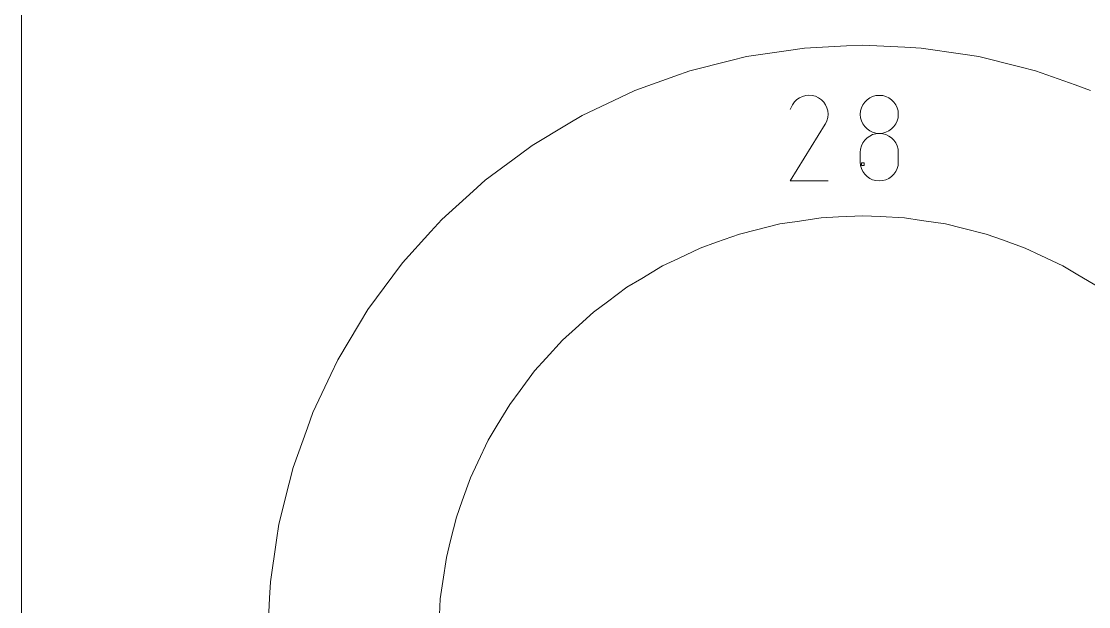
# Model space of a CAD drawing. Header units: centimetres. Extents: x -214 to 137, y -175 to 4.
# Drawn here: x 36.71 to 57.92, y -109.94 to -98.31 of the extents above; entities that cross this region are included whole.
import ezdxf

# ---------------------------------------------------------------- set-up
doc = ezdxf.new("R2010")
doc.units = ezdxf.units.CM
doc.header["$MEASUREMENT"] = 0
doc.layers.add('layer 1', color=7, linetype='Continuous')

msp = doc.modelspace()

# ---------------------------------------------------------------- linework, layer by layer
at = {"layer": 'layer 1', "color": 5, "lineweight": 9}
for points in [[(36.71429, -75.16373), (36.71429, -75.16373), (36.71429, -175.16373), (36.71429, -175.16373)], [(53.10904, -98.80104), (53.10904, -98.80104), (52.27196, -98.84216), (52.27196, -98.84216)], [(53.43113, -98.78522), (53.43113, -98.78522), (53.10904, -98.80104), (53.10904, -98.80104)], [(54.26826, -98.82635), (54.26826, -98.82635), (53.43113, -98.78522), (53.43113, -98.78522)], [(51.12396, -99.01245), (51.12396, -99.01245), (50.81114, -99.09081), (50.81114, -99.09081)], [(51.95296, -98.88948), (51.95296, -98.88948), (51.12396, -99.01245), (51.12396, -99.01245)], [(52.27196, -98.84216), (52.27196, -98.84216), (51.95296, -98.88948), (51.95296, -98.88948)], [(54.59038, -98.84217), (54.59038, -98.84217), (54.26826, -98.82635), (54.26826, -98.82635)], [(55.4194, -98.96515), (55.4194, -98.96515), (54.59038, -98.84217), (54.59038, -98.84217)], [(55.73839, -99.01247), (55.73839, -99.01247), (55.4194, -98.96515), (55.4194, -98.96515)], [(56.55135, -99.21611), (56.55135, -99.21611), (55.73839, -99.01247), (55.73839, -99.01247)], [(50.81114, -99.09081), (50.81114, -99.09081), (49.99817, -99.29445), (49.99817, -99.29445)], [(56.86417, -99.29447), (56.86417, -99.29447), (56.55135, -99.21611), (56.55135, -99.21611)], [(49.69453, -99.40309), (49.69453, -99.40309), (48.90544, -99.68544), (48.90544, -99.68544)], [(49.99817, -99.29445), (49.99817, -99.29445), (49.69453, -99.40309), (49.69453, -99.40309)], [(57.65326, -99.57682), (57.65326, -99.57682), (56.86417, -99.29447), (56.86417, -99.29447)], [(57.95689, -99.68546), (57.95689, -99.68546), (57.65326, -99.57682), (57.65326, -99.57682)], [(48.61392, -99.82332), (48.61392, -99.82332), (47.8563, -100.18164), (47.8563, -100.18164)], [(48.90544, -99.68544), (48.90544, -99.68544), (48.61392, -99.82332), (48.61392, -99.82332)], [(47.8563, -100.18164), (47.8563, -100.18164), (47.5797, -100.34743), (47.5797, -100.34743)], [(47.5797, -100.34743), (47.5797, -100.34743), (46.86084, -100.77829), (46.86084, -100.77829)], [(46.86084, -100.77829), (46.86084, -100.77829), (46.60182, -100.97039), (46.60182, -100.97039)], [(46.60182, -100.97039), (46.60182, -100.97039), (45.92867, -101.46964), (45.92867, -101.46964)], [(53.45971, -101.12189), (53.45971, -101.12189), (53.40256, -101.12189), (53.40256, -101.12189)], [(53.40256, -101.12189), (53.40256, -101.12189), (53.40256, -101.17904), (53.40256, -101.17904)], [(53.45971, -101.17904), (53.45971, -101.17904), (53.45971, -101.12189), (53.45971, -101.12189)], [(53.40256, -101.17904), (53.40256, -101.17904), (53.45971, -101.17904), (53.45971, -101.17904)], [(45.92867, -101.46964), (45.92867, -101.46964), (45.68973, -101.68621), (45.68973, -101.68621)], [(45.68973, -101.68621), (45.68973, -101.68621), (45.06874, -102.24903), (45.06874, -102.24903)], [(52.60431, -102.21651), (52.60431, -102.21651), (52.9492, -102.19957), (52.9492, -102.19957)], [(52.9492, -102.19957), (52.9492, -102.19957), (53.43113, -102.17589), (53.43113, -102.17589)], [(53.43113, -102.17589), (53.43113, -102.17589), (53.77605, -102.19284), (53.77605, -102.19284)], [(53.77605, -102.19284), (53.77605, -102.19284), (54.25802, -102.21651), (54.25802, -102.21651)], [(45.06874, -102.24903), (45.06874, -102.24903), (44.85218, -102.48798), (44.85218, -102.48798)], [(51.31739, -102.45522), (51.31739, -102.45522), (51.78545, -102.33798), (51.78545, -102.33798)], [(51.78545, -102.33798), (51.78545, -102.33798), (52.12701, -102.28731), (52.12701, -102.28731)], [(52.12701, -102.28731), (52.12701, -102.28731), (52.60431, -102.21651), (52.60431, -102.21651)], [(54.25802, -102.21651), (54.25802, -102.21651), (54.59959, -102.26718), (54.59959, -102.26718)], [(54.59959, -102.26718), (54.59959, -102.26718), (55.07688, -102.33798), (55.07688, -102.33798)], [(55.07688, -102.33798), (55.07688, -102.33798), (55.41184, -102.42189), (55.41184, -102.42189)], [(44.85218, -102.48798), (44.85218, -102.48798), (44.28936, -103.10896), (44.28936, -103.10896)], [(50.52812, -102.70167), (50.52812, -102.70167), (50.98243, -102.53913), (50.98243, -102.53913)], [(50.98243, -102.53913), (50.98243, -102.53913), (51.31739, -102.45522), (51.31739, -102.45522)], [(55.41184, -102.42189), (55.41184, -102.42189), (55.87989, -102.53913), (55.87989, -102.53913)], [(55.87989, -102.53913), (55.87989, -102.53913), (56.20501, -102.65547), (56.20501, -102.65547)], [(49.76681, -103.02431), (49.76681, -103.02431), (50.20299, -102.81801), (50.20299, -102.81801)], [(50.20299, -102.81801), (50.20299, -102.81801), (50.52812, -102.70167), (50.52812, -102.70167)], [(56.20501, -102.65547), (56.20501, -102.65547), (56.65931, -102.81802), (56.65931, -102.81802)], [(56.65931, -102.81802), (56.65931, -102.81802), (56.97147, -102.96566), (56.97147, -102.96566)], [(49.45465, -103.17195), (49.45465, -103.17195), (49.76681, -103.02431), (49.76681, -103.02431)], [(56.97147, -102.96566), (56.97147, -102.96566), (57.40766, -103.17197), (57.40766, -103.17197)], [(44.28936, -103.10896), (44.28936, -103.10896), (44.09725, -103.36798), (44.09725, -103.36798)], [(49.04079, -103.42001), (49.04079, -103.42001), (49.45465, -103.17195), (49.45465, -103.17195)], [(57.40766, -103.17197), (57.40766, -103.17197), (57.70383, -103.34949), (57.70383, -103.34949)], [(44.09725, -103.36798), (44.09725, -103.36798), (43.59801, -104.04113), (43.59801, -104.04113)], [(48.74461, -103.59753), (48.74461, -103.59753), (49.04079, -103.42001), (49.04079, -103.42001)], [(57.70383, -103.34949), (57.70383, -103.34949), (58.1177, -103.59756), (58.1177, -103.59756)], [(48.35704, -103.88497), (48.35704, -103.88497), (48.74461, -103.59753), (48.74461, -103.59753)], [(48.07969, -104.09067), (48.07969, -104.09067), (48.35704, -103.88497), (48.35704, -103.88497)], [(43.59801, -104.04113), (43.59801, -104.04113), (43.43222, -104.31774), (43.43222, -104.31774)], [(47.72217, -104.4147), (47.72217, -104.4147), (48.07969, -104.09067), (48.07969, -104.09067)], [(43.43222, -104.31774), (43.43222, -104.31774), (43.00135, -105.03659), (43.00135, -105.03659)], [(47.46632, -104.6466), (47.46632, -104.6466), (47.72217, -104.4147), (47.72217, -104.4147)], [(47.14228, -105.00412), (47.14228, -105.00412), (47.46632, -104.6466), (47.46632, -104.6466)], [(43.00135, -105.03659), (43.00135, -105.03659), (42.86347, -105.32811), (42.86347, -105.32811)], [(46.91038, -105.25998), (46.91038, -105.25998), (47.14228, -105.00412), (47.14228, -105.00412)], [(42.86347, -105.32811), (42.86347, -105.32811), (42.50515, -106.08573), (42.50515, -106.08573)], [(46.62295, -105.64754), (46.62295, -105.64754), (46.91038, -105.25998), (46.91038, -105.25998)], [(46.41725, -105.92489), (46.41725, -105.92489), (46.62295, -105.64754), (46.62295, -105.64754)], [(46.16918, -106.33876), (46.16918, -106.33876), (46.41725, -105.92489), (46.41725, -105.92489)], [(42.50515, -106.08573), (42.50515, -106.08573), (42.39651, -106.38936), (42.39651, -106.38936)], [(42.39651, -106.38936), (42.39651, -106.38936), (42.11417, -107.17845), (42.11417, -107.17845)], [(45.99166, -106.63494), (45.99166, -106.63494), (46.16918, -106.33876), (46.16918, -106.33876)], [(45.78536, -107.07113), (45.78536, -107.07113), (45.99166, -106.63494), (45.99166, -106.63494)], [(45.63772, -107.38328), (45.63772, -107.38328), (45.78536, -107.07113), (45.78536, -107.07113)], [(42.11417, -107.17845), (42.11417, -107.17845), (42.03581, -107.49128), (42.03581, -107.49128)], [(42.03581, -107.49128), (42.03581, -107.49128), (41.83217, -108.30424), (41.83217, -108.30424)], [(45.47517, -107.83759), (45.47517, -107.83759), (45.63772, -107.38328), (45.63772, -107.38328)], [(45.35884, -108.16272), (45.35884, -108.16272), (45.47517, -107.83759), (45.47517, -107.83759)], [(41.83217, -108.30424), (41.83217, -108.30424), (41.78485, -108.62323), (41.78485, -108.62323)], [(45.2416, -108.63077), (45.2416, -108.63077), (45.35884, -108.16272), (45.35884, -108.16272)], [(41.78485, -108.62323), (41.78485, -108.62323), (41.66188, -109.45225), (41.66188, -109.45225)], [(45.15769, -108.96573), (45.15769, -108.96573), (45.2416, -108.63077), (45.2416, -108.63077)], [(45.08689, -109.44302), (45.08689, -109.44302), (45.15769, -108.96573), (45.15769, -108.96573)], [(41.66188, -109.45225), (41.66188, -109.45225), (41.64606, -109.77435), (41.64606, -109.77435)], [(45.03623, -109.78459), (45.03623, -109.78459), (45.08689, -109.44302), (45.08689, -109.44302)], [(41.64606, -109.77435), (41.64606, -109.77435), (41.60493, -110.61142), (41.60493, -110.61142)], [(45.01255, -110.26653), (45.01255, -110.26653), (45.03623, -109.78459), (45.03623, -109.78459)]]:
    msp.add_open_spline(points, degree=3, dxfattribs=at)
at = {"layer": 'layer 1', "color": 1, "lineweight": 9}
for points in [[(52.123, -99.86733), (52.123, -99.86733), (52.07572, -99.91399), (52.07572, -99.91399)], [(52.17673, -99.83029), (52.17673, -99.83029), (52.123, -99.86733), (52.123, -99.86733)], [(52.23545, -99.80322), (52.23545, -99.80322), (52.17673, -99.83029), (52.17673, -99.83029)], [(52.29773, -99.78651), (52.29773, -99.78651), (52.23545, -99.80322), (52.23545, -99.80322)], [(52.36213, -99.78053), (52.36213, -99.78053), (52.29773, -99.78651), (52.29773, -99.78651)], [(52.42721, -99.78566), (52.42721, -99.78566), (52.36213, -99.78053), (52.36213, -99.78053)], [(52.49154, -99.80226), (52.49154, -99.80226), (52.42721, -99.78566), (52.42721, -99.78566)], [(52.55367, -99.8307), (52.55367, -99.8307), (52.49154, -99.80226), (52.49154, -99.80226)], [(52.60925, -99.87017), (52.60925, -99.87017), (52.55367, -99.8307), (52.55367, -99.8307)], [(52.65571, -99.91752), (52.65571, -99.91752), (52.60925, -99.87017), (52.60925, -99.87017)], [(53.51543, -99.8716), (53.51543, -99.8716), (53.46982, -99.91717), (53.46982, -99.91717)], [(53.56822, -99.83428), (53.56822, -99.83428), (53.51543, -99.8716), (53.51543, -99.8716)], [(53.62713, -99.80627), (53.62713, -99.80627), (53.56822, -99.83428), (53.56822, -99.83428)], [(53.69108, -99.78868), (53.69108, -99.78868), (53.62713, -99.80627), (53.62713, -99.80627)], [(53.75899, -99.78257), (53.75899, -99.78257), (53.69108, -99.78868), (53.69108, -99.78868)], [(53.82689, -99.78868), (53.82689, -99.78868), (53.75899, -99.78257), (53.75899, -99.78257)], [(53.89084, -99.80627), (53.89084, -99.80627), (53.82689, -99.78868), (53.82689, -99.78868)], [(53.94975, -99.83428), (53.94975, -99.83428), (53.89084, -99.80627), (53.89084, -99.80627)], [(54.00254, -99.8716), (54.00254, -99.8716), (53.94975, -99.83428), (53.94975, -99.83428)], [(54.04815, -99.91717), (54.04815, -99.91717), (54.00254, -99.8716), (54.00254, -99.8716)], [(52.0363, -99.96987), (52.0363, -99.96987), (51.98664, -100.06515), (51.98664, -100.06515)], [(52.07572, -99.91399), (52.07572, -99.91399), (52.0363, -99.96987), (52.0363, -99.96987)], [(52.69266, -99.97132), (52.69266, -99.97132), (52.65571, -99.91752), (52.65571, -99.91752)], [(52.71967, -100.0301), (52.71967, -100.0301), (52.69266, -99.97132), (52.69266, -99.97132)], [(52.73633, -100.09243), (52.73633, -100.09243), (52.71967, -100.0301), (52.71967, -100.0301)], [(53.40448, -100.02872), (53.40448, -100.02872), (53.38689, -100.09252), (53.38689, -100.09252)], [(53.43248, -99.96991), (53.43248, -99.96991), (53.40448, -100.02872), (53.40448, -100.02872)], [(53.46982, -99.91717), (53.46982, -99.91717), (53.43248, -99.96991), (53.43248, -99.96991)], [(54.08549, -99.96991), (54.08549, -99.96991), (54.04815, -99.91717), (54.04815, -99.91717)], [(54.1135, -100.02872), (54.1135, -100.02872), (54.08549, -99.96991), (54.08549, -99.96991)], [(54.13109, -100.09252), (54.13109, -100.09252), (54.1135, -100.02872), (54.1135, -100.02872)], [(52.69124, -100.34808), (52.69124, -100.34808), (52.7201, -100.28611), (52.7201, -100.28611)], [(52.7201, -100.28611), (52.7201, -100.28611), (52.73696, -100.22188), (52.73696, -100.22188)], [(52.74223, -100.15684), (52.74223, -100.15684), (52.73633, -100.09243), (52.73633, -100.09243)], [(52.73696, -100.22188), (52.73696, -100.22188), (52.74223, -100.15684), (52.74223, -100.15684)], [(53.38689, -100.09252), (53.38689, -100.09252), (53.38078, -100.16024), (53.38078, -100.16024)], [(53.38078, -100.16024), (53.38078, -100.16024), (53.38689, -100.22828), (53.38689, -100.22828)], [(53.38689, -100.22828), (53.38689, -100.22828), (53.40449, -100.29234), (53.40449, -100.29234)], [(53.40449, -100.29234), (53.40449, -100.29234), (53.43251, -100.35133), (53.43251, -100.35133)], [(54.08547, -100.35133), (54.08547, -100.35133), (54.11348, -100.29234), (54.11348, -100.29234)], [(54.11348, -100.29234), (54.11348, -100.29234), (54.13108, -100.22828), (54.13108, -100.22828)], [(54.13108, -100.22828), (54.13108, -100.22828), (54.13719, -100.16024), (54.13719, -100.16024)], [(54.13719, -100.16024), (54.13719, -100.16024), (54.13109, -100.09252), (54.13109, -100.09252)], [(51.98557, -101.48365), (51.98557, -101.48365), (52.68451, -100.35844), (52.68451, -100.35844)], [(52.68451, -100.35844), (52.68451, -100.35844), (52.68535, -100.3574), (52.68535, -100.3574)], [(52.68535, -100.3574), (52.68535, -100.3574), (52.68615, -100.35636), (52.68615, -100.35636)], [(52.68615, -100.35636), (52.68615, -100.35636), (52.68692, -100.3553), (52.68692, -100.3553)], [(52.68692, -100.3553), (52.68692, -100.3553), (52.68767, -100.35421), (52.68767, -100.35421)], [(52.68767, -100.35421), (52.68767, -100.35421), (52.6884, -100.35309), (52.6884, -100.35309)], [(52.6884, -100.35309), (52.6884, -100.35309), (52.68912, -100.35193), (52.68912, -100.35193)], [(52.68912, -100.35193), (52.68912, -100.35193), (52.68983, -100.35071), (52.68983, -100.35071)], [(52.68983, -100.35071), (52.68983, -100.35071), (52.69053, -100.34943), (52.69053, -100.34943)], [(52.69053, -100.34943), (52.69053, -100.34943), (52.69124, -100.34808), (52.69124, -100.34808)], [(53.43251, -100.35133), (53.43251, -100.35133), (53.46986, -100.4042), (53.46986, -100.4042)], [(53.46986, -100.4042), (53.46986, -100.4042), (53.51547, -100.44986), (53.51547, -100.44986)], [(53.51547, -100.44986), (53.51547, -100.44986), (53.56827, -100.48724), (53.56827, -100.48724)], [(53.56827, -100.48724), (53.56827, -100.48724), (53.62718, -100.51527), (53.62718, -100.51527)], [(53.8908, -100.51527), (53.8908, -100.51527), (53.9497, -100.48724), (53.9497, -100.48724)], [(53.9497, -100.48724), (53.9497, -100.48724), (54.0025, -100.44986), (54.0025, -100.44986)], [(54.0025, -100.44986), (54.0025, -100.44986), (54.04811, -100.4042), (54.04811, -100.4042)], [(54.04811, -100.4042), (54.04811, -100.4042), (54.08547, -100.35133), (54.08547, -100.35133)], [(53.46982, -100.67375), (53.46982, -100.67375), (53.43248, -100.7266), (53.43248, -100.7266)], [(53.51543, -100.6281), (53.51543, -100.6281), (53.46982, -100.67375), (53.46982, -100.67375)], [(53.56822, -100.59072), (53.56822, -100.59072), (53.51543, -100.6281), (53.51543, -100.6281)], [(53.62713, -100.56269), (53.62713, -100.56269), (53.56822, -100.59072), (53.56822, -100.59072)], [(53.69108, -100.54509), (53.69108, -100.54509), (53.62713, -100.56269), (53.62713, -100.56269)], [(53.62718, -100.51527), (53.62718, -100.51527), (53.69111, -100.53287), (53.69111, -100.53287)], [(53.75899, -100.53898), (53.75899, -100.53898), (53.69108, -100.54509), (53.69108, -100.54509)], [(53.69111, -100.53287), (53.69111, -100.53287), (53.75899, -100.53898), (53.75899, -100.53898)], [(53.75899, -100.53898), (53.75899, -100.53898), (53.82687, -100.53287), (53.82687, -100.53287)], [(53.82689, -100.54508), (53.82689, -100.54508), (53.75899, -100.53898), (53.75899, -100.53898)], [(53.82687, -100.53287), (53.82687, -100.53287), (53.8908, -100.51527), (53.8908, -100.51527)], [(53.89084, -100.56268), (53.89084, -100.56268), (53.82689, -100.54508), (53.82689, -100.54508)], [(53.94975, -100.5907), (53.94975, -100.5907), (53.89084, -100.56268), (53.89084, -100.56268)], [(54.00254, -100.62806), (54.00254, -100.62806), (53.94975, -100.5907), (53.94975, -100.5907)], [(54.04815, -100.6737), (54.04815, -100.6737), (54.00254, -100.62806), (54.00254, -100.62806)], [(54.08549, -100.72655), (54.08549, -100.72655), (54.04815, -100.6737), (54.04815, -100.6737)], [(53.38689, -100.8496), (53.38689, -100.8496), (53.38078, -100.91761), (53.38078, -100.91761)], [(53.38078, -100.91761), (53.38078, -100.91761), (53.38078, -101.10602), (53.38078, -101.10602)], [(53.40448, -100.78557), (53.40448, -100.78557), (53.38689, -100.8496), (53.38689, -100.8496)], [(53.43248, -100.7266), (53.43248, -100.7266), (53.40448, -100.78557), (53.40448, -100.78557)], [(54.1135, -100.78553), (54.1135, -100.78553), (54.08549, -100.72655), (54.08549, -100.72655)], [(54.13109, -100.84958), (54.13109, -100.84958), (54.1135, -100.78553), (54.1135, -100.78553)], [(54.13719, -100.91761), (54.13719, -100.91761), (54.13109, -100.84958), (54.13109, -100.84958)], [(54.13719, -101.10602), (54.13719, -101.10602), (54.13719, -100.91761), (54.13719, -100.91761)], [(53.38078, -101.10602), (53.38078, -101.10602), (53.38689, -101.17402), (53.38689, -101.17402)], [(54.13108, -101.17402), (54.13108, -101.17402), (54.13719, -101.10602), (54.13719, -101.10602)], [(53.38689, -101.17402), (53.38689, -101.17402), (53.40449, -101.23798), (53.40449, -101.23798)], [(53.40449, -101.23798), (53.40449, -101.23798), (53.43251, -101.29683), (53.43251, -101.29683)], [(53.43251, -101.29683), (53.43251, -101.29683), (53.46986, -101.34953), (53.46986, -101.34953)], [(53.46986, -101.34953), (53.46986, -101.34953), (53.51547, -101.39501), (53.51547, -101.39501)], [(54.0025, -101.39501), (54.0025, -101.39501), (54.04811, -101.34953), (54.04811, -101.34953)], [(54.04811, -101.34953), (54.04811, -101.34953), (54.08547, -101.29683), (54.08547, -101.29683)], [(54.08547, -101.29683), (54.08547, -101.29683), (54.11348, -101.23798), (54.11348, -101.23798)], [(54.11348, -101.23798), (54.11348, -101.23798), (54.13108, -101.17402), (54.13108, -101.17402)], [(52.74198, -101.48365), (52.74198, -101.48365), (51.98557, -101.48365), (51.98557, -101.48365)], [(53.51547, -101.39501), (53.51547, -101.39501), (53.56827, -101.43222), (53.56827, -101.43222)], [(53.56827, -101.43222), (53.56827, -101.43222), (53.62718, -101.46011), (53.62718, -101.46011)], [(53.62718, -101.46011), (53.62718, -101.46011), (53.69111, -101.47762), (53.69111, -101.47762)], [(53.69111, -101.47762), (53.69111, -101.47762), (53.75899, -101.48369), (53.75899, -101.48369)], [(53.75899, -101.48369), (53.75899, -101.48369), (53.82687, -101.47762), (53.82687, -101.47762)], [(53.82687, -101.47762), (53.82687, -101.47762), (53.8908, -101.46011), (53.8908, -101.46011)], [(53.8908, -101.46011), (53.8908, -101.46011), (53.9497, -101.43222), (53.9497, -101.43222)], [(53.9497, -101.43222), (53.9497, -101.43222), (54.0025, -101.39501), (54.0025, -101.39501)]]:
    msp.add_open_spline(points, degree=3, dxfattribs=at)

doc.saveas('drawing.dxf')
